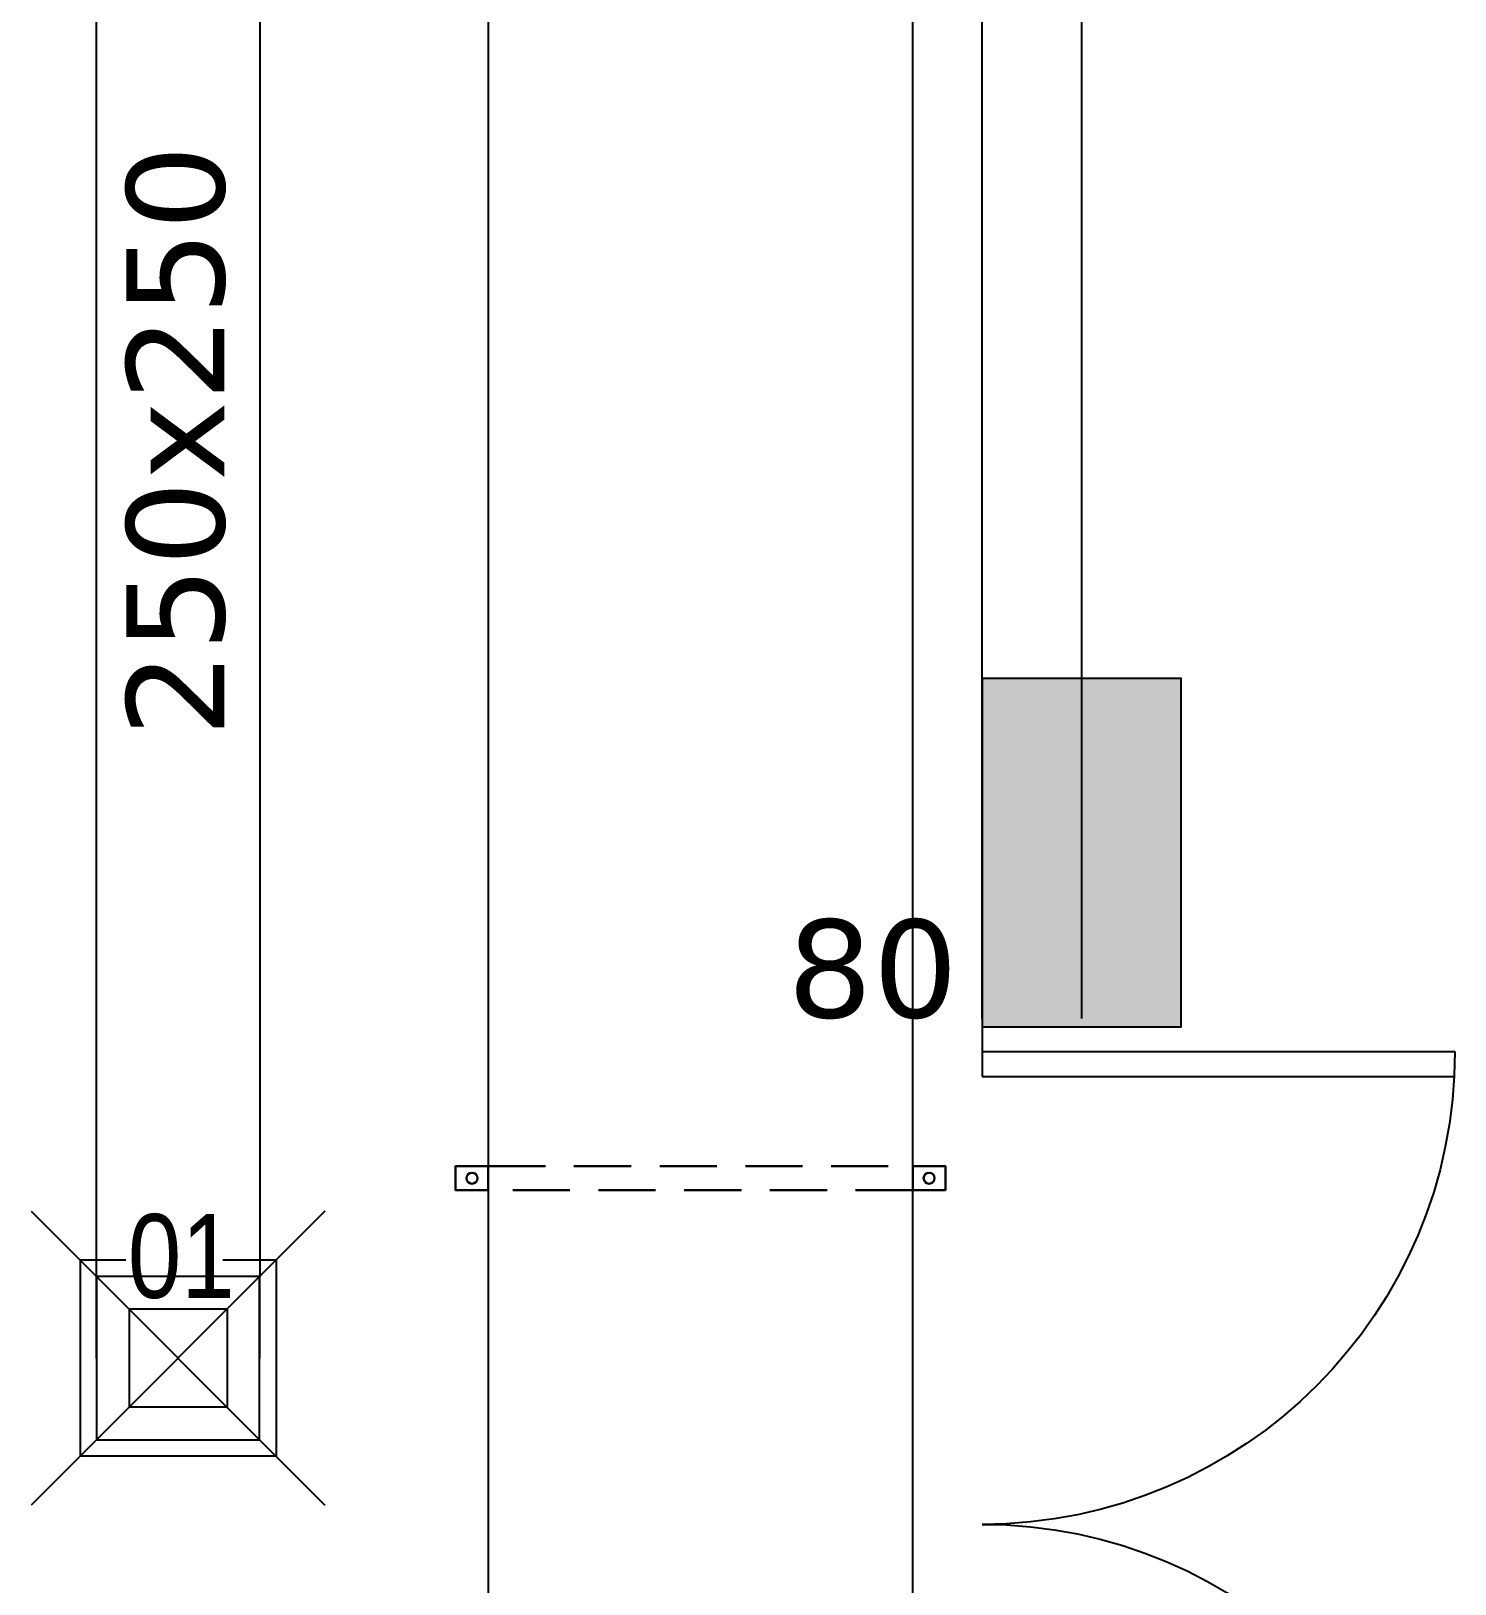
# Model space of a CAD drawing. Header units: millimetres. Extents: x -5691 to 68617, y -23008 to 84113.
# Drawn here: x 13276 to 15456, y 34732 to 37110 of the extents above; entities that cross this region are included whole.
import ezdxf
from ezdxf.enums import TextEntityAlignment as Align

# ---------------------------------------------------------------- set-up
doc = ezdxf.new("R2010")
doc.units = ezdxf.units.MM
doc.header["$LTSCALE"] = 700
doc.header["$MEASUREMENT"] = 0
doc.linetypes.add('HIDDEN', pattern=[0.375, 0.25, -0.125])
for name, color, linetype in [('architactur xref$0$COLUMN', 8, 'Continuous'), ('architactur xref$0$COLUMN HATCH', 8, 'Continuous'), ('architactur xref$0$TEXT', 8, 'Continuous'), ('architactur xref$0$WALL', 8, 'Continuous'), ('duct size', 7, 'Continuous'), ('rcp$0$01-dif', 76, 'Continuous'), ('rcp$0$WO DIFFUSER', 78, 'Continuous'), ('rcp$0$X-REF', 8, 'Continuous'), ('Return Ahu-06', 1, 'Continuous'), ('Supply Ahu-06', 3, 'Continuous'), ('X-REF', 8, 'Continuous')]:
    doc.layers.add(name, color=color, linetype=linetype)
doc.layers.add('SA-HANGERS', color=21, linetype='Continuous', lineweight=30)
doc.styles.add('architactur xref$0$VERDANA', font='verdana.ttf')
doc.styles.add('rcp$0$style1', font='ARIALN.TTF')
doc.styles.add('VERDANA', font='verdana.ttf')

# ---------------------------------------------------------------- blocks, each defined once
blk = doc.blocks.new('*U19')
for p, q in [((0, 0), (0, 37)), ((650, 0), (650, 37))]:
    blk.add_line(p, q)
for points in [[(0, 0), (-50, 0), (-50, 37), (0, 37)], [(650, 37), (700, 37), (700, 0), (650, 0)]]:
    blk.add_lwpolyline(points)
at = {"linetype": 'HIDDEN', "ltscale": 0.5}
for points in [[(0, 37), (650, 37)], [(650, 0), (0, 0)]]:
    blk.add_lwpolyline(points, dxfattribs=at)
for centre in [(-25, 18.5), (675, 18.5)]:
    blk.add_circle(centre, 8.44)
blk = doc.blocks.new('architactur xref$0$D5')
for p, q in [((1.5, 0), (1.5, 28.5)), ((3, 0), (3, 28.46)), ((57, 0), (57, 28.46)), ((58.5, 0), (58.5, 28.5)), ((3, 0), (0, 0)), ((60, 0), (57, 0))]:
    blk.add_line(p, q)
for centre, start, end in [((1.5, 0), 0, 90), ((58.5, 0), 90, 180)]:
    blk.add_arc(centre, 28.5, start, end)
blk = doc.blocks.new('architactur xref')
at = {"layer": 'architactur xref$0$COLUMN HATCH', "linetype": 'Continuous'}
blk.add_hatch(color=256, dxfattribs=at).paths.add_polyline_path([(592, 1422), (580, 1422), (580, 1401), (592, 1401)])
at = {"layer": 'architactur xref$0$TEXT', "lineweight": 0}
blk.add_hatch(color=256, dxfattribs=at).paths.add_polyline_path([(592, 1422), (580, 1422), (580, 1401), (592, 1401)])
at = {"layer": 'architactur xref$0$COLUMN', "linetype": 'Continuous'}
blk.add_lwpolyline([(580, 1401), (592, 1401), (592, 1422), (580, 1422)], close=True, dxfattribs=at)
at = {"layer": 'architactur xref$0$TEXT', "lineweight": 0}
blk.add_lwpolyline([(580, 1401), (592, 1401), (592, 1422), (580, 1422)], close=True, dxfattribs=at)
at = {"layer": 'architactur xref$0$WALL', "linetype": 'Continuous'}
for p, q in [((580, 1401.5), (580, 1854)), ((586, 1401.5), (586, 1854)), ((580, 1401), (586, 1401))]:
    blk.add_line(p, q, dxfattribs=at)
at = {"layer": 'architactur xref$0$COLUMN', "linetype": 'Continuous', "xscale": -1, "rotation": 270}
blk.add_blockref('architactur xref$0$D5', (580, 1341), dxfattribs=at)
at = {"layer": 'architactur xref$0$TEXT', "lineweight": 0, "insert": (573.399, 1404.457), "char_height": 5.9055, "width": 5.13915, "attachment_point": 5, "style": 'architactur xref$0$VERDANA'}
blk.add_mtext('80', dxfattribs=at)
blk = doc.blocks.new('rcp$0$01')
at = {"layer": 'rcp$0$01-dif'}
for p, q in [((197256.5, -40399.6), (197706.5, -40849.6)), ((197706.5, -40399.6), (197256.5, -40849.6)), ((197401.5, -40474.6), (197331.5, -40474.6)), ((197331.5, -40474.6), (197331.5, -40774.6)), ((197631.5, -40474.6), (197550, -40474.6)), ((197631.5, -40474.6), (197631.5, -40774.6)), ((197556.5, -40549.6), (197406.5, -40549.6)), ((197406.5, -40549.6), (197406.5, -40699.6)), ((197556.5, -40549.6), (197556.5, -40699.6)), ((197556.5, -40699.6), (197406.5, -40699.6)), ((197631.5, -40774.6), (197331.5, -40774.6))]:
    blk.add_line(p, q, dxfattribs=at)
at = {"layer": 'rcp$0$01-dif', "style": 'rcp$0$style1'}
blk.add_text('01', height=128.44, dxfattribs=at).set_placement((197486.5, -40532.3), align=Align.CENTER)
blk = doc.blocks.new('rcp')
at = {"layer": 'rcp$0$X-REF', "xscale": 25.39999999999418, "yscale": 25.39999999999418, "zscale": 25.39999999999418}
blk.add_blockref('architactur xref', (0, 0), dxfattribs=at)
at = {"layer": 'rcp$0$WO DIFFUSER', "color": 41}
blk.add_blockref('rcp$0$01', (-183980.7, 75702.4), dxfattribs=at)

msp = doc.modelspace()

# ---------------------------------------------------------------- block references
at = {"layer": 'X-REF', "ltscale": 8}
msp.add_blockref('rcp', (0, 0), dxfattribs=at)

# ---------------------------------------------------------------- next in the draw order: block references
at = {"layer": 'X-REF', "xscale": 25.39999999999418, "yscale": 25.39999999999418, "zscale": 25.39999999999418}
msp.add_blockref('architactur xref', (0, 0), dxfattribs=at)

# ---------------------------------------------------------------- next in the draw order: linework, layer by layer
at = {"layer": 'Return Ahu-06'}
for p, q in [((14625.8, 28629, -2.7), (14625.8, 51957.7, 50)), ((13975.8, 51707.7, 50), (13975.8, 28629, -2.7))]:
    msp.add_line(p, q, dxfattribs=at)
at = {"layer": 'Supply Ahu-06'}
for p, q in [((13375.8, 35202.8, 625.4), (13376, 37556, 620.3)), ((13625.9, 37556, 625), (13625.8, 35202.8, 625)), ((13375.8, 35077.8, 500), (13375.9, 35202.8, 625)), ((13625.8, 35077.8, 500), (13625.9, 35202.8, 625))]:
    msp.add_line(p, q, dxfattribs=at)
msp.add_lwpolyline([(13375.7, 34952.8), (13625.7, 34952.8), (13625.7, 35202.8), (13375.7, 35202.8)], close=True, dxfattribs=at)

# ---------------------------------------------------------------- next in the draw order: block references
at = {"layer": 'SA-HANGERS', "rotation": 180.0018899840079}
msp.add_blockref('*U19', (14625.8, 35372, 50), dxfattribs=at)

# ---------------------------------------------------------------- next in the draw order: texts
at = {"layer": 'duct size', "style": 'VERDANA'}
msp.add_text('250x250', height=150, rotation=90, dxfattribs=at).set_placement((13571.5, 36028.9, 775))

doc.saveas('drawing.dxf')
